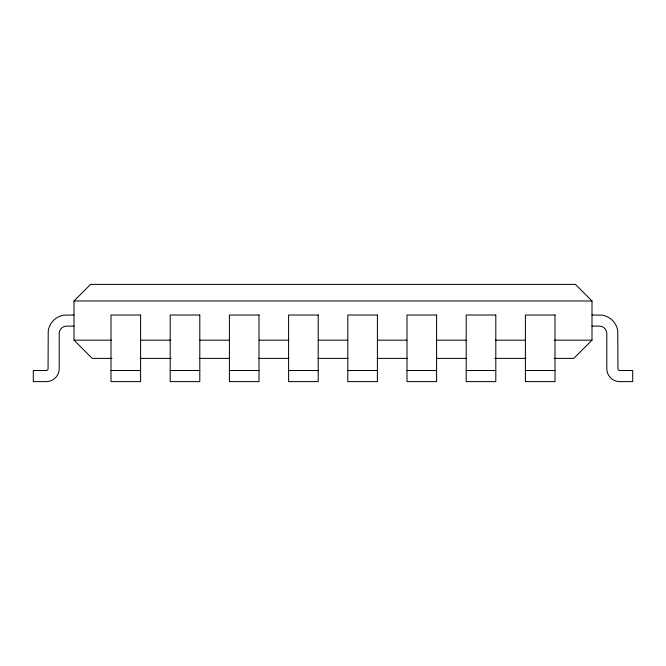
<?xml version="1.0" encoding="UTF-8"?>
<svg xmlns="http://www.w3.org/2000/svg" width="666" height="666" viewBox="0 0 666 666"><rect width="100%" height="100%" fill="white"/><g stroke="black" fill="none" stroke-linecap="round" stroke-linejoin="round"><path stroke-width="1" d="M111.98 358.383L92.216 358.383L74.001 340.168L74.001 300.974L90.593 284.382L575.407 284.382L591.999 300.974L591.999 340.168L573.784 358.383L554.02 358.383M74.001 300.974L591.999 300.974M74.001 315.018L64.186 315.151A18.523 18.523 0 0 0 48.235 331.102L48.06 368.906A1.823 1.823 0 0 1 46.487 370.479L33.3 370.521L33.3 381.618L46.254 381.618A12.954 12.954 0 0 0 59.199 368.664L59.199 333.516A7.401 7.401 0 0 1 66.6 326.115L74.001 326.115M591.999 315.018L601.814 315.151A18.523 18.523 0 0 1 617.765 331.102L617.94 368.906A1.823 1.823 0 0 0 619.513 370.479L632.7 370.521L632.7 381.618L619.746 381.618A12.954 12.954 0 0 1 606.801 368.664L606.801 333.516A7.401 7.401 0 0 0 599.4 326.115L591.999 326.115M74.001 340.168L111.447 340.168M140.568 340.168L170.737 340.168M199.858 340.168L228.987 340.168M259.149 340.168L288.27 340.168M318.44 340.168L347.56 340.168M377.73 340.168L406.851 340.168M437.013 340.168L466.142 340.168M495.263 340.168L525.432 340.168M554.553 340.168L591.999 340.168M140.06 358.383L171.262 358.383M199.35 358.383L229.512 358.383M258.633 358.383L288.794 358.383M317.915 358.383L348.085 358.383M377.206 358.383L407.367 358.383M436.488 358.383L466.65 358.383M494.738 358.383L525.94 358.383M110.997 370.521L140.601 370.521M170.196 370.521L199.8 370.521M229.404 370.521L258.999 370.521M288.603 370.521L318.198 370.521M347.802 370.521L377.397 370.521M407.001 370.521L436.596 370.521M466.2 370.521L495.804 370.521M525.399 370.521L555.003 370.521M140.601 315.018L110.997 315.018L110.997 381.618L140.601 381.618L140.601 315.018M199.8 315.018L170.196 315.018L170.196 381.618L199.8 381.618L199.8 315.018M258.999 315.018L229.404 315.018L229.404 381.618L258.999 381.618L258.999 315.018M318.198 315.018L288.603 315.018L288.603 381.618L318.198 381.618L318.198 315.018M377.397 315.018L347.802 315.018L347.802 381.618L377.397 381.618L377.397 315.018M436.596 315.018L407.001 315.018L407.001 381.618L436.596 381.618L436.596 315.018M495.804 315.018L466.2 315.018L466.2 381.618L495.804 381.618L495.804 315.018M555.003 315.018L525.399 315.018L525.399 381.618L555.003 381.618L555.003 315.018"/></g></svg>
